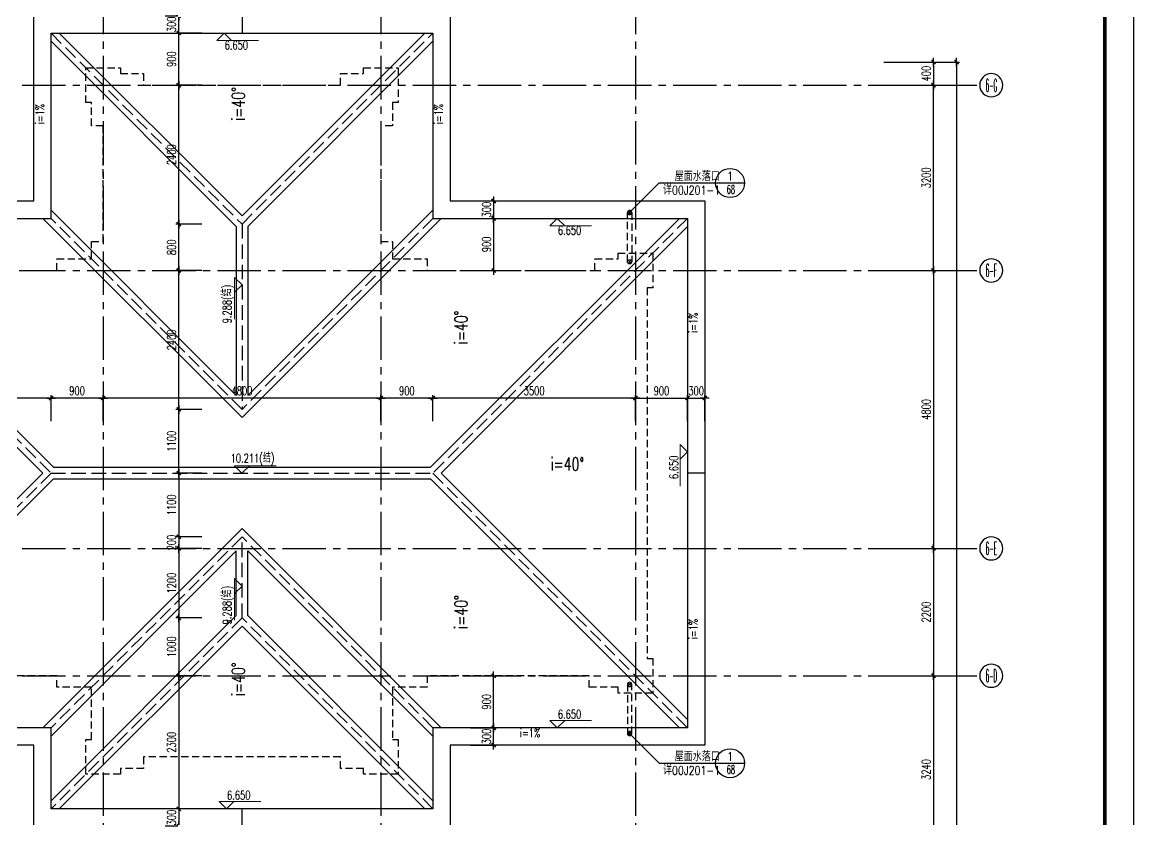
# Model space of a CAD drawing. Extents: x -395226 to -176901, y -140672 to 68263.
# Drawn here: x -196112 to -176901, y 42832 to 56607 of the extents above; entities that cross this region are included whole.
import ezdxf
from ezdxf.enums import TextEntityAlignment as Align

# ---------------------------------------------------------------- set-up
doc = ezdxf.new("R2010")
doc.units = 0
doc.header["$LTSCALE"] = 1000
doc.header["$MEASUREMENT"] = 0
for name, pattern in [('ACAD_ISO08W100', [36, 24, -3, 6, -3]), ('DASH', [0.35, 0.25, -0.1]), ('HIDDEN2', [0.1875, 0.125, -0.0625]), ('Plans$0$CENTER2', [1.125, 0.75, -0.125, 0.125, -0.125])]:
    doc.linetypes.add(name, pattern=pattern)
doc.layers.get('0').update_dxf_attribs({"linetype": 'CONTINUOUS'})
doc.layers.get('Defpoints').update_dxf_attribs({"linetype": 'CONTINUOUS'})
for name, color, linetype in [('A-AXIS', 3, 'CONTINUOUS'), ('A-AXIS-TEXT', 7, 'CONTINUOUS'), ('A-DIM', 201, 'CONTINUOUS'), ('A-DOTE', 8, 'ACAD_ISO08W100'), ('A-FIN-GRAN', 34, 'CONTINUOUS'), ('A-NOTE', 150, 'CONTINUOUS'), ('A-NOTE-CN', 150, 'CONTINUOUS'), ('A-PUB-DIM', 3, 'CONTINUOUS'), ('A-RAIN', 6, 'CONTINUOUS'), ('A-ROOF', 7, 'CONTINUOUS'), ('A-TEXT-CN', 31, 'CONTINUOUS'), ('Plans$0$Grid', 9, 'Plans$0$CENTER2'), ('图框', 7, 'CONTINUOUS')]:
    doc.layers.add(name, color=color, linetype=linetype)
doc.layers.add('A-LEVEL', color=135, linetype='CONTINUOUS', lineweight=0)
doc.styles.add('_HZTXT', font='tjromans.shx', dxfattribs={"width": 0.7, "bigfont": 'tjhztxt.shx'})
doc.styles.add('COMPLEX', font='COMPLEX')
doc.styles.add('DIM_FONT', font='SIMPLEX', dxfattribs={"width": 0.7, "bigfont": 'GBCBIG'})
doc.styles.add('PRC-S', font='tjromans.shx', dxfattribs={"width": 0.7, "bigfont": 'tjhztxt.shx'})
doc.styles.add('TJHZTXT', font='tjromans.shx', dxfattribs={"width": 0.8, "bigfont": 'tjhztxt.shx'})
doc.styles.add('zjz', font='tjromans.shx', dxfattribs={"width": 0.7, "height": 500, "bigfont": 'tjhztxt.shx'})
doc.dimstyles.new('DIM100', dxfattribs={"dimscale": 100, "dimtxt": 3, "dimasz": 0.01, "dimexe": 1, "dimexo": 1, "dimgap": 1, "dimtad": 1, "dimdec": 0, "dimzin": 0, "dimdsep": 46, "dimtxsty": 'DIM_FONT', "dimblk1": '_DIMX', "dimblk2": '_DIMX', "dimsah": 1, "dimcen": 0.01, "dimclrd": 256, "dimclre": 256, "dimclrt": 7, "dimadec": 0, "dimazin": 0, "dimtfac": 1, "dimtdec": 0, "dimtix": 1, "dimtmove": 2, "dimatfit": 3, "dimldrblk": '_DIMX', "dimfxl": 0, "dimtolj": 1, "dimtzin": 5, "dimarcsym": 0})

# ---------------------------------------------------------------- blocks, each defined once
blk = doc.blocks.new('_DIMX')
blk.add_line((-150, 0), (150, 0))
at = {"const_width": 50}
blk.add_lwpolyline([(-70, -70), (70, 70)], dxfattribs=at)
blk = doc.blocks.new('*D490')
at = {"layer": 'A-PUB-DIM', "lineweight": -2}
for p, q in [((7251, 16240), (7852, 16240)), ((7802, 16239), (7802, 11440)), ((7251, 11440), (7852, 11440))]:
    blk.add_line(p, q, dxfattribs=at)
at = {"layer": 'Defpoints', "color": 0}
for p in [(7201, 16240), (7201, 11440), (7802, 11440)]:
    blk.add_point(p, dxfattribs=at)
at = {"layer": 'A-PUB-DIM', "lineweight": -2, "xscale": 0.5, "yscale": 0.5, "zscale": 0.5}
for p, rotation in [((7802, 16240), 90), ((7802, 11440), 270)]:
    blk.add_blockref('_DIMX', p, dxfattribs=dict(at, rotation=rotation))
at = {"layer": 'A-PUB-DIM', "insert": (7677, 13840), "char_height": 150, "attachment_point": 5, "rotation": 90, "style": 'DIM_FONT'}
blk.add_mtext('\\A1;4800', dxfattribs=at)
blk = doc.blocks.new('*D491')
at = {"layer": 'A-PUB-DIM', "lineweight": -2}
for p, q in [((7251, 11440), (7852, 11440)), ((7802, 11439), (7802, 9240)), ((7251, 9240), (7852, 9240))]:
    blk.add_line(p, q, dxfattribs=at)
at = {"layer": 'Defpoints', "color": 0}
for p in [(7201, 11440), (7201, 9240), (7802, 9240)]:
    blk.add_point(p, dxfattribs=at)
at = {"layer": 'A-PUB-DIM', "lineweight": -2, "xscale": 0.5, "yscale": 0.5, "zscale": 0.5}
for p, rotation in [((7802, 11440), 90), ((7802, 9240), 270)]:
    blk.add_blockref('_DIMX', p, dxfattribs=dict(at, rotation=rotation))
at = {"layer": 'A-PUB-DIM', "insert": (7677, 10340), "char_height": 150, "attachment_point": 5, "rotation": 90, "style": 'DIM_FONT'}
blk.add_mtext('\\A1;2200', dxfattribs=at)
blk = doc.blocks.new('*D492')
at = {"layer": 'A-PUB-DIM', "lineweight": -2}
for p, q in [((7251, 9240), (7852, 9240)), ((7802, 9239), (7802, 6001)), ((7251, 6000), (7852, 6000))]:
    blk.add_line(p, q, dxfattribs=at)
at = {"layer": 'Defpoints', "color": 0}
for p in [(7201, 9240), (7201, 6000), (7802, 6000)]:
    blk.add_point(p, dxfattribs=at)
at = {"layer": 'A-PUB-DIM', "lineweight": -2, "xscale": 0.5, "yscale": 0.5, "zscale": 0.5}
for p, rotation in [((7802, 9240), 90), ((7802, 6000), 270)]:
    blk.add_blockref('_DIMX', p, dxfattribs=dict(at, rotation=rotation))
at = {"layer": 'A-PUB-DIM', "insert": (7677, 7620), "char_height": 150, "attachment_point": 5, "rotation": 90, "style": 'DIM_FONT'}
blk.add_mtext('\\A1;3240', dxfattribs=at)
blk = doc.blocks.new('*D495')
at = {"layer": 'A-PUB-DIM', "lineweight": -2}
for p, q in [((6943, 19840), (8252, 19840)), ((8202, 19840), (8202, -10799)), ((6943, -10800), (8252, -10800))]:
    blk.add_line(p, q, dxfattribs=at)
at = {"layer": 'Defpoints', "color": 0}
for p in [(6893, 19840), (6893, -10800), (8202, -10800)]:
    blk.add_point(p, dxfattribs=at)
at = {"layer": 'A-PUB-DIM', "lineweight": -2, "xscale": 0.5, "yscale": 0.5, "zscale": 0.5}
for p, rotation in [((8202, 19840), 90), ((8202, -10800), 270)]:
    blk.add_blockref('_DIMX', p, dxfattribs=dict(at, rotation=rotation))
at = {"layer": 'A-PUB-DIM', "insert": (8077, 4520), "char_height": 150, "attachment_point": 5, "rotation": 90, "style": 'DIM_FONT'}
blk.add_mtext('\\A1;30640', dxfattribs=at)
blk = doc.blocks.new('_AXISO')
blk.add_circle((0, 0), 0.5)
at = {"layer": 'A-AXIS-TEXT', "style": 'COMPLEX', "width": 1.041667}
blk.add_attdef('A', text='', height=0.56, dxfattribs=at).set_placement((-0.25, -0.28), (0.25, -0.28), align=Align.FIT)
blk = doc.blocks.new('*D503')
at = {"layer": 'A-PUB-DIM', "lineweight": -2}
for p, q in [((7251, 19440), (7852, 19440)), ((7802, 16240), (7802, 19439)), ((7251, 16240), (7852, 16240))]:
    blk.add_line(p, q, dxfattribs=at)
at = {"layer": 'Defpoints', "color": 0}
for p in [(7201, 19440), (7802, 19440), (7201, 16240)]:
    blk.add_point(p, dxfattribs=at)
at = {"layer": 'A-PUB-DIM', "lineweight": -2, "xscale": 0.5, "yscale": 0.5, "zscale": 0.5}
for p, rotation in [((7802, 19440), 90), ((7802, 16240), 270)]:
    blk.add_blockref('_DIMX', p, dxfattribs=dict(at, rotation=rotation))
at = {"layer": 'A-PUB-DIM', "insert": (7677, 17840), "char_height": 150, "attachment_point": 5, "rotation": 90, "style": 'DIM_FONT'}
blk.add_mtext('\\A1;3200', dxfattribs=at)
blk = doc.blocks.new('*D506')
at = {"layer": 'A-PUB-DIM', "lineweight": -2}
for p, q in [((7251, 19840), (7852, 19840)), ((7802, 19840), (7802, 19440)), ((7251, 19440), (7852, 19440))]:
    blk.add_line(p, q, dxfattribs=at)
at = {"layer": 'Defpoints', "color": 0}
for p in [(7201, 19840), (7201, 19440), (7802, 19440)]:
    blk.add_point(p, dxfattribs=at)
at = {"layer": 'A-PUB-DIM', "lineweight": -2, "xscale": 0.5, "yscale": 0.5, "zscale": 0.5}
for p, rotation in [((7802, 19840), 90), ((7802, 19440), 270)]:
    blk.add_blockref('_DIMX', p, dxfattribs=dict(at, rotation=rotation))
at = {"layer": 'A-PUB-DIM', "insert": (7677, 19640), "char_height": 150, "attachment_point": 5, "rotation": 90, "style": 'DIM_FONT'}
blk.add_mtext('\\A1;400', dxfattribs=at)
blk = doc.blocks.new('A$C27EA7CCC')
at = {"layer": 'A-LEVEL', "linetype": 'ByBlock'}
blk.add_lwpolyline([(1018, 509), (509, 0), (0, 509), (2880, 509)], dxfattribs=at)
at = {"layer": 'A-LEVEL', "style": 'zjz', "width": 0.7}
for tag, p in [('-6.000（建筑）', (3635, 1346)), ('-6.300（结构）', (3635, 645))]:
    blk.add_attdef(tag, text='', height=600, dxfattribs=at).set_placement(p, align=Align.RIGHT)
blk = doc.blocks.new('RAIN PIPE@100x100')
for p, q in [((-27, -27), (27, 27)), ((-27, 27), (27, -27))]:
    blk.add_line(p, q)
blk.add_circle((0, 0), 37.5)
blk = doc.blocks.new('*D642')
at = {"layer": 'A-DIM', "lineweight": -2}
for p, q in [((-199114, 49716), (-199114, 50166)), ((-195614, 49716), (-195614, 50166)), ((-195614, 50116), (-199113, 50116))]:
    blk.add_line(p, q, dxfattribs=at)
at = {"layer": 'Defpoints', "color": 0}
for p in [(-199114, 50116), (-199114, 49666), (-195614, 49666)]:
    blk.add_point(p, dxfattribs=at)
at = {"layer": 'A-DIM', "lineweight": -2, "xscale": 0.5, "yscale": 0.5, "zscale": 0.5}
for p, rotation in [((-199114, 50116), 180.0000000110495), ((-195614, 50116), 1.104948132990557e-08)]:
    blk.add_blockref('_DIMX', p, dxfattribs=dict(at, rotation=rotation))
at = {"layer": 'A-DIM', "insert": (-197364, 50241), "char_height": 150, "attachment_point": 5, "rotation": 0, "style": 'DIM_FONT'}
blk.add_mtext('\\A1;3500', dxfattribs=at)
blk = doc.blocks.new('*D643')
at = {"layer": 'A-DIM', "lineweight": -2}
for p, q in [((-195614, 49716), (-195614, 50166)), ((-194714, 49716), (-194714, 50166)), ((-194714, 50116), (-195613, 50116))]:
    blk.add_line(p, q, dxfattribs=at)
at = {"layer": 'Defpoints', "color": 0}
for p in [(-195614, 50116), (-195614, 49666), (-194714, 49666)]:
    blk.add_point(p, dxfattribs=at)
at = {"layer": 'A-DIM', "lineweight": -2, "xscale": 0.5, "yscale": 0.5, "zscale": 0.5}
for p, rotation in [((-195614, 50116), 180.000000042974), ((-194714, 50116), 4.297402433905972e-08)]:
    blk.add_blockref('_DIMX', p, dxfattribs=dict(at, rotation=rotation))
at = {"layer": 'A-DIM', "insert": (-195164, 50241), "char_height": 150, "attachment_point": 5, "rotation": 0, "style": 'DIM_FONT'}
blk.add_mtext('\\A1;900', dxfattribs=at)
blk = doc.blocks.new('*D644')
at = {"layer": 'A-DIM', "lineweight": -2}
for p, q in [((-194714, 49716), (-194714, 50166)), ((-189914, 49716), (-189914, 50166)), ((-189914, 50116), (-194713, 50116))]:
    blk.add_line(p, q, dxfattribs=at)
at = {"layer": 'Defpoints', "color": 0}
for p in [(-194714, 50116), (-194714, 49666), (-189914, 49666)]:
    blk.add_point(p, dxfattribs=at)
at = {"layer": 'A-DIM', "lineweight": -2, "xscale": 0.5, "yscale": 0.5, "zscale": 0.5}
for p, rotation in [((-194714, 50116), 180.0000000080569), ((-189914, 50116), 8.056915135057352e-09)]:
    blk.add_blockref('_DIMX', p, dxfattribs=dict(at, rotation=rotation))
at = {"layer": 'A-DIM', "insert": (-192314, 50241), "char_height": 150, "attachment_point": 5, "rotation": 0, "style": 'DIM_FONT'}
blk.add_mtext('\\A1;4800', dxfattribs=at)
blk = doc.blocks.new('*D645')
at = {"layer": 'A-DIM', "lineweight": -2}
for p, q in [((-189914, 49716), (-189914, 50166)), ((-189014, 49716), (-189014, 50166)), ((-189014, 50116), (-189913, 50116))]:
    blk.add_line(p, q, dxfattribs=at)
at = {"layer": 'Defpoints', "color": 0}
for p in [(-189914, 50116), (-189914, 49666), (-189014, 49666)]:
    blk.add_point(p, dxfattribs=at)
at = {"layer": 'A-DIM', "lineweight": -2, "xscale": 0.5, "yscale": 0.5, "zscale": 0.5}
for p, rotation in [((-189914, 50116), 180.000000042974), ((-189014, 50116), 4.297402433905972e-08)]:
    blk.add_blockref('_DIMX', p, dxfattribs=dict(at, rotation=rotation))
at = {"layer": 'A-DIM', "insert": (-189464, 50241), "char_height": 150, "attachment_point": 5, "rotation": 0, "style": 'DIM_FONT'}
blk.add_mtext('\\A1;900', dxfattribs=at)
blk = doc.blocks.new('*D646')
at = {"layer": 'A-DIM', "lineweight": -2}
for p, q in [((-189014, 49716), (-189014, 50166)), ((-185514, 49716), (-185514, 50166)), ((-185514, 50116), (-189013, 50116))]:
    blk.add_line(p, q, dxfattribs=at)
at = {"layer": 'Defpoints', "color": 0}
for p in [(-189014, 50116), (-189014, 49666), (-185514, 49666)]:
    blk.add_point(p, dxfattribs=at)
at = {"layer": 'A-DIM', "lineweight": -2, "xscale": 0.5, "yscale": 0.5, "zscale": 0.5}
for p, rotation in [((-189014, 50116), 180.0000000110495), ((-185514, 50116), 1.104948132990557e-08)]:
    blk.add_blockref('_DIMX', p, dxfattribs=dict(at, rotation=rotation))
at = {"layer": 'A-DIM', "insert": (-187264, 50241), "char_height": 150, "attachment_point": 5, "rotation": 0, "style": 'DIM_FONT'}
blk.add_mtext('\\A1;3500', dxfattribs=at)
blk = doc.blocks.new('*D647')
at = {"layer": 'A-DIM', "lineweight": -2}
for p, q in [((-193006, 48820), (-193456, 48820)), ((-193406, 48819), (-193406, 47720)), ((-193006, 47720), (-193456, 47720))]:
    blk.add_line(p, q, dxfattribs=at)
at = {"layer": 'Defpoints', "color": 0}
for p in [(-192956, 48820), (-193406, 47720), (-192956, 47720)]:
    blk.add_point(p, dxfattribs=at)
at = {"layer": 'A-DIM', "lineweight": -2, "xscale": 0.5, "yscale": 0.5, "zscale": 0.5}
for p, rotation in [((-193406, 48820), 90), ((-193406, 47720), 270)]:
    blk.add_blockref('_DIMX', p, dxfattribs=dict(at, rotation=rotation))
at = {"layer": 'A-DIM', "insert": (-193531, 48270), "char_height": 150, "attachment_point": 5, "rotation": 90, "style": 'DIM_FONT'}
blk.add_mtext('\\A1;1100', dxfattribs=at)
blk = doc.blocks.new('*D648')
at = {"layer": 'A-DIM', "lineweight": -2}
for p, q in [((-193006, 47720), (-193456, 47720)), ((-193406, 47720), (-193406, 47721)), ((-193406, 47720), (-193406, 47520)), ((-193006, 47520), (-193456, 47520)), ((-193406, 47519), (-193406, 47519))]:
    blk.add_line(p, q, dxfattribs=at)
at = {"layer": 'Defpoints', "color": 0}
for p in [(-192956, 47720), (-193406, 47520), (-192956, 47520)]:
    blk.add_point(p, dxfattribs=at)
at = {"layer": 'A-DIM', "lineweight": -2, "xscale": 0.5, "yscale": 0.5, "zscale": 0.5}
for p, rotation in [((-193406, 47720), 270), ((-193406, 47520), 90)]:
    blk.add_blockref('_DIMX', p, dxfattribs=dict(at, rotation=rotation))
at = {"layer": 'A-DIM', "insert": (-193531, 47620), "char_height": 150, "attachment_point": 5, "rotation": 90, "style": 'DIM_FONT'}
blk.add_mtext('\\A1;200', dxfattribs=at)
blk = doc.blocks.new('*D649')
at = {"layer": 'A-DIM', "lineweight": -2}
for p, q in [((-193006, 47520), (-193456, 47520)), ((-193406, 47519), (-193406, 46320)), ((-193006, 46320), (-193456, 46320))]:
    blk.add_line(p, q, dxfattribs=at)
at = {"layer": 'Defpoints', "color": 0}
for p in [(-192956, 47520), (-193406, 46320), (-192956, 46320)]:
    blk.add_point(p, dxfattribs=at)
at = {"layer": 'A-DIM', "lineweight": -2, "xscale": 0.5, "yscale": 0.5, "zscale": 0.5}
for p, rotation in [((-193406, 47520), 90), ((-193406, 46320), 270)]:
    blk.add_blockref('_DIMX', p, dxfattribs=dict(at, rotation=rotation))
at = {"layer": 'A-DIM', "insert": (-193531, 46920), "char_height": 150, "attachment_point": 5, "rotation": 90, "style": 'DIM_FONT'}
blk.add_mtext('\\A1;1200', dxfattribs=at)
blk = doc.blocks.new('*D650')
at = {"layer": 'A-DIM', "lineweight": -2}
for p, q in [((-193006, 49920), (-193456, 49920)), ((-193406, 48820), (-193406, 49919)), ((-193006, 48820), (-193456, 48820))]:
    blk.add_line(p, q, dxfattribs=at)
at = {"layer": 'Defpoints', "color": 0}
for p in [(-193406, 49920), (-192956, 49920), (-192956, 48820)]:
    blk.add_point(p, dxfattribs=at)
at = {"layer": 'A-DIM', "lineweight": -2, "xscale": 0.5, "yscale": 0.5, "zscale": 0.5}
for p, rotation in [((-193406, 49920), 90), ((-193406, 48820), 270)]:
    blk.add_blockref('_DIMX', p, dxfattribs=dict(at, rotation=rotation))
at = {"layer": 'A-DIM', "insert": (-193531, 49370), "char_height": 150, "attachment_point": 5, "rotation": 90, "style": 'DIM_FONT'}
blk.add_mtext('\\A1;1100', dxfattribs=at)
blk = doc.blocks.new('*D651')
at = {"layer": 'A-DIM', "lineweight": -2}
for p, q in [((-193006, 52320), (-193456, 52320)), ((-193406, 49920), (-193406, 52319)), ((-193006, 49920), (-193456, 49920))]:
    blk.add_line(p, q, dxfattribs=at)
at = {"layer": 'Defpoints', "color": 0}
for p in [(-193406, 52320), (-192956, 52320), (-192956, 49920)]:
    blk.add_point(p, dxfattribs=at)
at = {"layer": 'A-DIM', "lineweight": -2, "xscale": 0.5, "yscale": 0.5, "zscale": 0.5}
for p, rotation in [((-193406, 52320), 90), ((-193406, 49920), 270)]:
    blk.add_blockref('_DIMX', p, dxfattribs=dict(at, rotation=rotation))
at = {"layer": 'A-DIM', "insert": (-193531, 51120), "char_height": 150, "attachment_point": 5, "rotation": 90, "style": 'DIM_FONT'}
blk.add_mtext('\\A1;2400', dxfattribs=at)
blk = doc.blocks.new('*D652')
at = {"layer": 'A-DIM', "lineweight": -2}
for p, q in [((-193006, 53120), (-193456, 53120)), ((-193406, 52320), (-193406, 53119)), ((-193006, 52320), (-193456, 52320))]:
    blk.add_line(p, q, dxfattribs=at)
at = {"layer": 'Defpoints', "color": 0}
for p in [(-193406, 53120), (-192956, 53120), (-192956, 52320)]:
    blk.add_point(p, dxfattribs=at)
at = {"layer": 'A-DIM', "lineweight": -2, "xscale": 0.5, "yscale": 0.5, "zscale": 0.5}
for p, rotation in [((-193406, 53120), 90), ((-193406, 52320), 270)]:
    blk.add_blockref('_DIMX', p, dxfattribs=dict(at, rotation=rotation))
at = {"layer": 'A-DIM', "insert": (-193531, 52720), "char_height": 150, "attachment_point": 5, "rotation": 90, "style": 'DIM_FONT'}
blk.add_mtext('\\A1;800', dxfattribs=at)
blk = doc.blocks.new('sy')
blk.add_line((1948, 0), (2948, 0))
blk.add_circle((2448, 0), 500)
at = {"layer": 'A-NOTE', "linetype": 'Continuous'}
blk.add_line((0, 0), (2948, 0), dxfattribs=at)
at = {"layer": 'A-NOTE', "linetype": 'Continuous', "style": 'PRC-S', "width": 0.7}
for tag, p in [('S01', (788, 70)), ('详建施', (788, -373)), ('302', (2169, -370))]:
    blk.add_attdef(tag, p, '', height=350, dxfattribs=at)
blk.add_attdef('1', text='', height=350, dxfattribs=at).set_placement((2449, 232), align=Align.MIDDLE)
blk = doc.blocks.new('floor drain@75')
at = {"layer": 'A-RAIN'}
h = blk.add_hatch(dxfattribs=at)
h.set_pattern_fill('ANSI31', color=256, scale=0.2, style=0)
edge = h.paths.add_edge_path()
edge.add_arc((0, 0), 0.0938, 0, 360)
blk.add_circle((0, 0), 0.0938, dxfattribs=at)
blk = doc.blocks.new('*D653')
at = {"layer": 'A-DIM', "lineweight": -2}
for p, q in [((-193006, 46320), (-193456, 46320)), ((-193406, 46319), (-193406, 45320)), ((-193006, 45320), (-193456, 45320))]:
    blk.add_line(p, q, dxfattribs=at)
at = {"layer": 'Defpoints', "color": 0}
for p in [(-192956, 46320), (-193406, 45320), (-192956, 45320)]:
    blk.add_point(p, dxfattribs=at)
at = {"layer": 'A-DIM', "lineweight": -2, "xscale": 0.5, "yscale": 0.5, "zscale": 0.5}
for p, rotation in [((-193406, 46320), 90), ((-193406, 45320), 270)]:
    blk.add_blockref('_DIMX', p, dxfattribs=dict(at, rotation=rotation))
at = {"layer": 'A-DIM', "insert": (-193531, 45820), "char_height": 150, "attachment_point": 5, "rotation": 90, "style": 'DIM_FONT'}
blk.add_mtext('\\A1;1000', dxfattribs=at)
blk = doc.blocks.new('*D654')
at = {"layer": 'A-DIM', "lineweight": -2}
for p, q in [((-193006, 45320), (-193456, 45320)), ((-193406, 45319), (-193406, 43020)), ((-193006, 43020), (-193456, 43020))]:
    blk.add_line(p, q, dxfattribs=at)
at = {"layer": 'Defpoints', "color": 0}
for p in [(-192956, 45320), (-193406, 43020), (-192956, 43020)]:
    blk.add_point(p, dxfattribs=at)
at = {"layer": 'A-DIM', "lineweight": -2, "xscale": 0.5, "yscale": 0.5, "zscale": 0.5}
for p, rotation in [((-193406, 45320), 90), ((-193406, 43020), 270)]:
    blk.add_blockref('_DIMX', p, dxfattribs=dict(at, rotation=rotation))
at = {"layer": 'A-DIM', "insert": (-193531, 44170), "char_height": 150, "attachment_point": 5, "rotation": 90, "style": 'DIM_FONT'}
blk.add_mtext('\\A1;2300', dxfattribs=at)
blk = doc.blocks.new('*D655')
at = {"layer": 'A-DIM', "lineweight": -2}
for p, q in [((-193006, 43020), (-193456, 43020)), ((-193406, 43020), (-193406, 43021)), ((-193406, 43020), (-193406, 42720)), ((-193006, 42720), (-193456, 42720)), ((-193406, 42719), (-193406, 42719))]:
    blk.add_line(p, q, dxfattribs=at)
at = {"layer": 'Defpoints', "color": 0}
for p in [(-192956, 43020), (-193406, 42720), (-192956, 42720)]:
    blk.add_point(p, dxfattribs=at)
at = {"layer": 'A-DIM', "lineweight": -2, "xscale": 0.5, "yscale": 0.5, "zscale": 0.5}
for p, rotation in [((-193406, 43020), 270), ((-193406, 42720), 90)]:
    blk.add_blockref('_DIMX', p, dxfattribs=dict(at, rotation=rotation))
at = {"layer": 'A-DIM', "insert": (-193531, 42870), "char_height": 150, "attachment_point": 5, "rotation": 90, "style": 'DIM_FONT'}
blk.add_mtext('\\A1;300', dxfattribs=at)
blk = doc.blocks.new('*D656')
at = {"layer": 'A-DIM', "lineweight": -2}
for p, q in [((-193006, 55520), (-193456, 55520)), ((-193406, 53120), (-193406, 55519)), ((-193006, 53120), (-193456, 53120))]:
    blk.add_line(p, q, dxfattribs=at)
at = {"layer": 'Defpoints', "color": 0}
for p in [(-193406, 55520), (-192956, 55520), (-192956, 53120)]:
    blk.add_point(p, dxfattribs=at)
at = {"layer": 'A-DIM', "lineweight": -2, "xscale": 0.5, "yscale": 0.5, "zscale": 0.5}
for p, rotation in [((-193406, 55520), 90), ((-193406, 53120), 270)]:
    blk.add_blockref('_DIMX', p, dxfattribs=dict(at, rotation=rotation))
at = {"layer": 'A-DIM', "insert": (-193531, 54320), "char_height": 150, "attachment_point": 5, "rotation": 90, "style": 'DIM_FONT'}
blk.add_mtext('\\A1;2400', dxfattribs=at)
blk = doc.blocks.new('*D657')
at = {"layer": 'A-DIM', "lineweight": -2}
for p, q in [((-193006, 56420), (-193456, 56420)), ((-193406, 55520), (-193406, 56419)), ((-193006, 55520), (-193456, 55520))]:
    blk.add_line(p, q, dxfattribs=at)
at = {"layer": 'Defpoints', "color": 0}
for p in [(-193406, 56420), (-192956, 56420), (-192956, 55520)]:
    blk.add_point(p, dxfattribs=at)
at = {"layer": 'A-DIM', "lineweight": -2, "xscale": 0.5, "yscale": 0.5, "zscale": 0.5}
for p, rotation in [((-193406, 56420), 90), ((-193406, 55520), 270)]:
    blk.add_blockref('_DIMX', p, dxfattribs=dict(at, rotation=rotation))
at = {"layer": 'A-DIM', "insert": (-193531, 55970), "char_height": 150, "attachment_point": 5, "rotation": 90, "style": 'DIM_FONT'}
blk.add_mtext('\\A1;900', dxfattribs=at)
blk = doc.blocks.new('*D658')
at = {"layer": 'A-DIM', "lineweight": -2}
for p, q in [((-193006, 56720), (-193456, 56720)), ((-193406, 56720), (-193406, 56721)), ((-193406, 56420), (-193406, 56720)), ((-193006, 56420), (-193456, 56420)), ((-193406, 56419), (-193406, 56419))]:
    blk.add_line(p, q, dxfattribs=at)
at = {"layer": 'Defpoints', "color": 0}
for p in [(-193406, 56720), (-192956, 56720), (-192956, 56420)]:
    blk.add_point(p, dxfattribs=at)
at = {"layer": 'A-DIM', "lineweight": -2, "xscale": 0.5, "yscale": 0.5, "zscale": 0.5}
for p, rotation in [((-193406, 56720), 270), ((-193406, 56420), 90)]:
    blk.add_blockref('_DIMX', p, dxfattribs=dict(at, rotation=rotation))
at = {"layer": 'A-DIM', "insert": (-193531, 56570), "char_height": 150, "attachment_point": 5, "rotation": 90, "style": 'DIM_FONT'}
blk.add_mtext('\\A1;300', dxfattribs=at)
blk = doc.blocks.new('*D659')
at = {"layer": 'A-DIM', "lineweight": -2}
for p, q in [((-185514, 49716), (-185514, 50166)), ((-184614, 49716), (-184614, 50166)), ((-185513, 50116), (-184614, 50116))]:
    blk.add_line(p, q, dxfattribs=at)
at = {"layer": 'Defpoints', "color": 0}
for p in [(-184614, 50116), (-185514, 49666), (-184614, 49666)]:
    blk.add_point(p, dxfattribs=at)
at = {"layer": 'A-DIM', "lineweight": -2, "xscale": 0.5, "yscale": 0.5, "zscale": 0.5, "rotation": 180}
blk.add_blockref('_DIMX', (-185514, 50116), dxfattribs=at)
at = {"layer": 'A-DIM', "lineweight": -2, "xscale": 0.5, "yscale": 0.5, "zscale": 0.5}
blk.add_blockref('_DIMX', (-184614, 50116), dxfattribs=at)
at = {"layer": 'A-DIM', "insert": (-185064, 50241), "char_height": 150, "attachment_point": 5, "style": 'DIM_FONT'}
blk.add_mtext('\\A1;900', dxfattribs=at)
blk = doc.blocks.new('*D660')
at = {"layer": 'A-DIM', "lineweight": -2}
for p, q in [((-184614, 49716), (-184614, 50166)), ((-184314, 49716), (-184314, 50166)), ((-184614, 50116), (-184615, 50116)), ((-184614, 50116), (-184314, 50116)), ((-184313, 50116), (-184313, 50116))]:
    blk.add_line(p, q, dxfattribs=at)
at = {"layer": 'Defpoints', "color": 0}
for p in [(-184314, 50116), (-184614, 49666), (-184314, 49666)]:
    blk.add_point(p, dxfattribs=at)
at = {"layer": 'A-DIM', "lineweight": -2, "xscale": 0.5, "yscale": 0.5, "zscale": 0.5}
blk.add_blockref('_DIMX', (-184614, 50116), dxfattribs=at)
at = {"layer": 'A-DIM', "lineweight": -2, "xscale": 0.5, "yscale": 0.5, "zscale": 0.5, "rotation": 180}
blk.add_blockref('_DIMX', (-184314, 50116), dxfattribs=at)
at = {"layer": 'A-DIM', "insert": (-184464, 50241), "char_height": 150, "attachment_point": 5, "style": 'DIM_FONT'}
blk.add_mtext('\\A1;300', dxfattribs=at)
blk = doc.blocks.new('*D675')
at = {"layer": 'A-DIM', "lineweight": -2}
for p, q in [((-188364, 53520), (-187914, 53520)), ((-187964, 53520), (-187964, 53521)), ((-187964, 53520), (-187964, 53220)), ((-188364, 53220), (-187914, 53220)), ((-187964, 53219), (-187964, 53219))]:
    blk.add_line(p, q, dxfattribs=at)
at = {"layer": 'Defpoints', "color": 0}
for p in [(-188414, 53520), (-188414, 53220), (-187964, 53220)]:
    blk.add_point(p, dxfattribs=at)
at = {"layer": 'A-DIM', "lineweight": -2, "xscale": 0.5, "yscale": 0.5, "zscale": 0.5}
for p, rotation in [((-187964, 53520), 270), ((-187964, 53220), 90)]:
    blk.add_blockref('_DIMX', p, dxfattribs=dict(at, rotation=rotation))
at = {"layer": 'A-DIM', "insert": (-188089, 53370), "char_height": 150, "attachment_point": 5, "rotation": 90, "style": 'DIM_FONT'}
blk.add_mtext('\\A1;300', dxfattribs=at)
blk = doc.blocks.new('*D676')
at = {"layer": 'A-DIM', "lineweight": -2}
for p, q in [((-188364, 53220), (-187914, 53220)), ((-187964, 53219), (-187964, 52320)), ((-188364, 52320), (-187914, 52320))]:
    blk.add_line(p, q, dxfattribs=at)
at = {"layer": 'Defpoints', "color": 0}
for p in [(-188414, 53220), (-188414, 52320), (-187964, 52320)]:
    blk.add_point(p, dxfattribs=at)
at = {"layer": 'A-DIM', "lineweight": -2, "xscale": 0.5, "yscale": 0.5, "zscale": 0.5}
for p, rotation in [((-187964, 53220), 90), ((-187964, 52320), 270)]:
    blk.add_blockref('_DIMX', p, dxfattribs=dict(at, rotation=rotation))
at = {"layer": 'A-DIM', "insert": (-188089, 52770), "char_height": 150, "attachment_point": 5, "rotation": 90, "style": 'DIM_FONT'}
blk.add_mtext('\\A1;900', dxfattribs=at)
blk = doc.blocks.new('*D677')
at = {"layer": 'A-DIM', "lineweight": -2}
for p, q in [((-188364, 44420), (-187914, 44420)), ((-187964, 44420), (-187964, 44421)), ((-187964, 44120), (-187964, 44420)), ((-188364, 44120), (-187914, 44120)), ((-187964, 44119), (-187964, 44119))]:
    blk.add_line(p, q, dxfattribs=at)
at = {"layer": 'Defpoints', "color": 0}
for p in [(-188414, 44420), (-187964, 44420), (-188414, 44120)]:
    blk.add_point(p, dxfattribs=at)
at = {"layer": 'A-DIM', "lineweight": -2, "xscale": 0.5, "yscale": 0.5, "zscale": 0.5}
for p, rotation in [((-187964, 44420), 270), ((-187964, 44120), 90)]:
    blk.add_blockref('_DIMX', p, dxfattribs=dict(at, rotation=rotation))
at = {"layer": 'A-DIM', "insert": (-188089, 44270), "char_height": 150, "attachment_point": 5, "rotation": 90, "style": 'DIM_FONT'}
blk.add_mtext('\\A1;300', dxfattribs=at)
blk = doc.blocks.new('*D678')
at = {"layer": 'A-DIM', "lineweight": -2}
for p, q in [((-188364, 45320), (-187914, 45320)), ((-187964, 44420), (-187964, 45319)), ((-188364, 44420), (-187914, 44420))]:
    blk.add_line(p, q, dxfattribs=at)
at = {"layer": 'Defpoints', "color": 0}
for p in [(-188414, 45320), (-187964, 45320), (-188414, 44420)]:
    blk.add_point(p, dxfattribs=at)
at = {"layer": 'A-DIM', "lineweight": -2, "xscale": 0.5, "yscale": 0.5, "zscale": 0.5}
for p, rotation in [((-187964, 45320), 90), ((-187964, 44420), 270)]:
    blk.add_blockref('_DIMX', p, dxfattribs=dict(at, rotation=rotation))
at = {"layer": 'A-DIM', "insert": (-188089, 44870), "char_height": 150, "attachment_point": 5, "rotation": 90, "style": 'DIM_FONT'}
blk.add_mtext('\\A1;900', dxfattribs=at)
blk = doc.blocks.new('TJAD_TK_A0')
at = {"layer": '图框'}
blk.add_line((2162, 399.3), (973, 399.3), dxfattribs=at)
at = {"layer": '图框', "const_width": 1.2}
blk.add_lwpolyline([(2152, -431.7), (2152, 389.3), (998, 389.3), (998, -431.7)], close=True, dxfattribs=at)
blk = doc.blocks.new('Grid')
at = {"layer": 'Plans$0$Grid', "color": 8}
for p, q in [((-6548.2, 23320), (-6548.2, -15380)), ((-1748.2, 23320), (-1748.2, -15380)), ((2651.8, 23320), (2651.8, -15380)), ((-28198.2, 19440), (8601.8, 19440)), ((-28198.2, 16240), (8601.8, 16240)), ((-28198.2, 11440), (8601.8, 11440)), ((-28198.2, 9240), (8601.8, 9240))]:
    blk.add_line(p, q, dxfattribs=at)
at = {"layer": 'A-AXIS'}
ref = blk.add_blockref('_AXISO', (8801.8, 19440), dxfattribs=dict(at, xscale=-400.0000000232831, yscale=399.9999999941792, zscale=400))
ref.add_attrib('A', '6-G', dxfattribs={"layer": 'A-AXIS-TEXT', "height": 224, "style": 'COMPLEX', "width": 0.287528}).set_placement((8705.5, 19328), (8901.8, 19328), align=Align.FIT)
ref = blk.add_blockref('_AXISO', (8801.8, 16240), dxfattribs=dict(at, xscale=-400.0000000232831, yscale=399.9999999941792, zscale=400))
ref.add_attrib('A', '6-F', dxfattribs={"layer": 'A-AXIS-TEXT', "height": 224, "style": 'COMPLEX', "width": 0.296803}).set_placement((8705.5, 16128), (8901.8, 16128), align=Align.FIT)
ref = blk.add_blockref('_AXISO', (8801.8, 11440), dxfattribs=dict(at, xscale=-400.0000000232831, yscale=399.9999999941792, zscale=400))
ref.add_attrib('A', '6-E', dxfattribs={"layer": 'A-AXIS-TEXT', "height": 224, "style": 'COMPLEX', "width": 0.296803}).set_placement((8705.5, 11328), (8901.8, 11328), align=Align.FIT)
ref = blk.add_blockref('_AXISO', (8801.8, 9240), dxfattribs=dict(at, xscale=-400.0000000232831, yscale=399.9999999941792, zscale=400))
ref.add_attrib('A', '6-D', dxfattribs={"layer": 'A-AXIS-TEXT', "height": 224, "style": 'COMPLEX', "width": 0.292092}).set_placement((8705.5, 9128), (8901.8, 9128), align=Align.FIT)
at = {"layer": 'A-PUB-DIM'}
for base, p1, p2, angle, picture, middle in [((8201.8, -10800), (6893.4, 19840), (6893.4, -10800), 90, '*D495', (8076.8, 4520)), ((7801.8, 19440), (7201.1, 19840), (7201.1, 19440), 90, '*D506', (7676.8, 19640)), ((7801.8, 19440), (7201.1, 16240), (7201.1, 19440), 270, '*D503', (7676.8, 17840)), ((7801.8, 11440), (7201.1, 16240), (7201.1, 11440), 90, '*D490', (7676.8, 13840)), ((7801.8, 9240), (7201.1, 11440), (7201.1, 9240), 90, '*D491', (7676.8, 10340)), ((7801.8, 6000), (7201.1, 9240), (7201.1, 6000), 90, '*D492', (7676.8, 7620))]:
    dim = blk.add_linear_dim(base=base, p1=p1, p2=p2, angle=angle, dimstyle='DIM100', override={"dimscale": 50, "dimclrt": 256}, dxfattribs=at)
    dim.commit()
    dim.dimension.update_dxf_attribs({"geometry": picture, "text_midpoint": middle})

msp = doc.modelspace()

# ---------------------------------------------------------------- linework, layer by layer
at = {"layer": 'A-FIN-GRAN', "linetype": 'HIDDEN2'}
for points in [[(-198413.6, 52319.8), (-195513.3, 52319.8), (-195513.3, 52519.8), (-194913.6, 52519.8), (-194913.6, 52819.8), (-194713.6, 52819.8), (-194713.6, 54819.8), (-194913.6, 54819.8), (-194913.6, 55219.8), (-195013.6, 55219.8), (-195013.6, 55819.8), (-194413.6, 55819.8), (-194413.6, 55719.8), (-194013.6, 55719.8), (-194013.6, 55519.8), (-190613.6, 55519.8), (-190613.6, 55719.8), (-190213.6, 55719.8), (-190213.6, 55819.8), (-189613.6, 55819.8), (-189613.6, 55219.8), (-189713.6, 55219.8), (-189713.6, 54819.8), (-189913.6, 54819.8), (-189913.6, 52819.8), (-189713.6, 52819.8), (-189713.6, 52519.8), (-189113.9, 52519.8), (-189113.9, 52319.8), (-186213.6, 52319.8), (-186213.6, 52519.8), (-185813.6, 52519.8), (-185813.6, 52619.8), (-185213.6, 52619.8), (-185213.6, 52019.8), (-185313.6, 52019.8), (-185313.6, 45619.8), (-185213.6, 45619.8), (-185213.6, 45019.8), (-185813.6, 45019.8), (-185813.6, 45119.8), (-186313.6, 45119.8), (-186313.6, 45319.8), (-189113.6, 45319.8)], [(-189113.6, 45319.8), (-189113.6, 45119.8), (-189713.6, 45119.8), (-189713.6, 44219.8), (-189613.6, 44219.8), (-189613.6, 43619.8), (-190213.6, 43619.8), (-190213.6, 43719.8), (-190613.6, 43719.8), (-190613.6, 43919.8), (-194013.6, 43919.8), (-194013.6, 43719.8), (-194413.6, 43719.8), (-194413.6, 43619.8), (-195013.6, 43619.8), (-195013.6, 44219.8), (-194913.6, 44219.8), (-194913.6, 45119.8), (-195513.6, 45119.8), (-195513.6, 45319.8), (-198313.6, 45319.8)]]:
    msp.add_lwpolyline(points, dxfattribs=at)
at = {"layer": 'A-NOTE', "linetype": 'Continuous'}
for p, q in [((-185613.6, 53319.8), (-185102.7, 53830.7)), ((-185613.6, 44319.8), (-185102.7, 43809))]:
    msp.add_line(p, q, dxfattribs=at)
at = {"layer": 'A-PUB-DIM', "linetype": 'Continuous', "flags": 128}
for points in [[(-192221.7, 55785.8, 0, 75, 0), (-192221.7, 55635.8, 0, 0, 0), (-192221.7, 54687.5, 0, 0, 0)], [(-196071.7, 51925.6, 0, 75, 0), (-196071.7, 51775.6, 0, 0, 0), (-196071.7, 50827.2, 0, 0, 0)], [(-188371.7, 51925.6, 0, 75, 0), (-188371.7, 51775.6, 0, 0, 0), (-188371.7, 50827.2, 0, 0, 0)], [(-186100.8, 48819.8, 0, 75, 0), (-186250.8, 48819.8, 0, 0, 0), (-187199.2, 48819.8, 0, 0, 0)], [(-196071.7, 45714.1, 0, 75, 0), (-196071.7, 45864.1, 0, 0, 0), (-196071.7, 46812.4, 0, 0, 0)], [(-188371.7, 45714.1, 0, 75, 0), (-188371.7, 45864.1, 0, 0, 0), (-188371.7, 46812.4, 0, 0, 0)], [(-192221.7, 44552.7, 0, 75, 0), (-192221.7, 44702.7, 0, 0, 0), (-192221.7, 45651, 0, 0, 0)]]:
    msp.add_lwpolyline(points, format="xyseb", dxfattribs=at)
at = {"layer": 'A-RAIN'}
for p, q in [((-192313.6, 56719.8), (-192313.6, 56419.8)), ((-184313.6, 48819.8), (-184613.6, 48819.8)), ((-192313.6, 42719.8), (-192313.6, 43019.8))]:
    msp.add_line(p, q, dxfattribs=at)
at = {"layer": 'A-RAIN', "linetype": 'HIDDEN2'}
for p, q in [((-185651.1, 52469.8), (-185651.1, 53319.8)), ((-185576.1, 53319.8), (-185576.1, 52469.8)), ((-185651.1, 45169.8), (-185651.1, 44319.8)), ((-185576.1, 44319.8), (-185576.1, 45169.8))]:
    msp.add_line(p, q, dxfattribs=at)
at = {"layer": 'A-RAIN'}
msp.add_lwpolyline([(-200013.6, 51369.8), (-200013.6, 53219.8), (-195613.6, 53219.8), (-195613.6, 56419.8), (-189013.6, 56419.8), (-189013.6, 53219.8), (-184613.6, 53219.8), (-184613.6, 44419.8), (-189013.6, 44419.8), (-189013.6, 43019.8), (-195613.6, 43019.8), (-195613.6, 44419.8), (-200013.6, 44419.8), (-200013.6, 48469.8)], dxfattribs=at)
at = {"layer": 'A-ROOF'}
for p, q in [((-192413.6, 53078.4), (-192413.6, 50161.2)), ((-192213.6, 53078.4), (-192213.6, 50161.2)), ((-195572.2, 48919.8), (-189055, 48919.8)), ((-195572.2, 48719.8), (-189055, 48719.8)), ((-192413.6, 46361.2), (-192413.6, 47478.4)), ((-192213.6, 46361.2), (-192213.6, 47478.4))]:
    msp.add_line(p, q, dxfattribs=at)
at = {"layer": 'A-ROOF', "linetype": 'DASH'}
for p, q in [((-192313.6, 53119.8), (-192313.6, 49919.8)), ((-195613.6, 48819.8), (-189013.6, 48819.8)), ((-192313.6, 46319.8), (-192313.6, 47719.8))]:
    msp.add_line(p, q, dxfattribs=at)
at = {"layer": 'A-ROOF'}
for points in [[(-200313.6, 51369.8), (-200313.6, 53519.8), (-195913.6, 53519.8), (-195913.6, 56719.8), (-188713.6, 56719.8), (-188713.6, 53519.8), (-184313.6, 53519.8), (-184313.6, 44119.8), (-188713.6, 44119.8), (-188713.6, 42719.8), (-195913.6, 42719.8), (-195913.6, 44119.8), (-200313.6, 44119.8)], [(-195472.2, 56419.8), (-192313.6, 53261.2), (-189155, 56419.8)], [(-195613.6, 56278.4), (-192413.6, 53078.4)], [(-192213.6, 53078.4), (-189013.6, 56278.4)], [(-199872.2, 53219.8), (-195572.2, 48919.8)], [(-188872.2, 53219.8), (-192313.6, 49778.4), (-195755, 53219.8)], [(-192413.6, 50161.2), (-195613.6, 53361.2)], [(-189013.6, 53361.2), (-192213.6, 50161.2)], [(-184755, 53219.8), (-189055, 48919.8)], [(-200013.6, 53078.4), (-195755, 48819.8), (-200013.6, 44561.2)], [(-184613.6, 53078.4), (-188872.2, 48819.8), (-184613.6, 44561.2)], [(-195572.2, 48719.8), (-199872.2, 44419.8)], [(-189055, 48719.8), (-184755, 44419.8)], [(-188872.2, 44419.8), (-192313.6, 47861.2), (-195755, 44419.8)], [(-192413.6, 47478.4), (-195613.6, 44278.4)], [(-189013.6, 44278.4), (-192213.6, 47478.4)], [(-192413.6, 46361.2), (-195613.6, 43161.2)], [(-189013.6, 43161.2), (-192213.6, 46361.2)], [(-189155, 43019.8), (-192313.6, 46178.4), (-195472.2, 43019.8)]]:
    msp.add_lwpolyline(points, dxfattribs=at)
at = {"layer": 'A-ROOF', "linetype": 'DASH'}
for points in [[(-195613.6, 56419.8), (-192313.6, 53119.8), (-189013.6, 56419.8)], [(-200013.6, 53219.8), (-195613.6, 48819.8), (-200013.6, 44419.8)], [(-189013.6, 53219.8), (-192313.6, 49919.8), (-195613.6, 53219.8)], [(-184613.6, 53219.8), (-189013.6, 48819.8), (-184613.6, 44419.8)], [(-189013.6, 44419.8), (-192313.6, 47719.8), (-195613.6, 44419.8)], [(-189013.6, 43019.8), (-192313.6, 46319.8), (-195613.6, 43019.8)]]:
    msp.add_lwpolyline(points, dxfattribs=at)
at = {"layer": 'A-TEXT-CN'}
for points in [[(-195653.6, 55395.3, 0, 0, 0), (-195653.6, 54795.3, 40, 0, 0), (-195653.6, 54645.3, 0, 0, 0)], [(-188763.6, 55395.3, 0, 0, 0), (-188763.6, 54795.3, 40, 0, 0), (-188763.6, 54645.3, 0, 0, 0)], [(-184359.7, 51043, 0, 0, 0), (-184359.7, 51643, 40, 0, 0), (-184359.7, 51793, 0, 0, 0)], [(-184359.7, 46501, 0, 0, 0), (-184359.7, 45901, 40, 0, 0), (-184359.7, 45751, 0, 0, 0)], [(-187709.2, 44177.1, 0, 0, 0), (-187109.2, 44177.1, 40, 0, 0), (-186959.2, 44177.1, 0, 0, 0)]]:
    msp.add_lwpolyline(points, format="xyseb", dxfattribs=at)

# ---------------------------------------------------------------- block references
at = {"layer": 'A-DOTE'}
msp.add_blockref('Grid', (-188165.4, 36079.8), dxfattribs=at)
at = {"layer": 'A-LEVEL', "linetype": 'ByBlock'}
ref = msp.add_blockref('A$C27EA7CCC', (-192750.3, 56419.8), dxfattribs=dict(at, xscale=-0.25, yscale=0.25, zscale=0.25, rotation=180))
ref.add_attrib('-6.300（结构）', '6.650', dxfattribs={"height": 150, "style": '_HZTXT', "width": 0.7}).set_placement((-192208.6, 56137.4), align=Align.RIGHT)
ref = msp.add_blockref('A$C27EA7CCC', (-186990.9, 53219.8), dxfattribs=dict(at, xscale=-0.25, yscale=0.25, zscale=0.25, rotation=180))
ref.add_attrib('-6.300（结构）', '6.650', dxfattribs={"height": 150, "style": '_HZTXT', "width": 0.7}).set_placement((-186449.3, 52937.4), align=Align.RIGHT)
ref = msp.add_blockref('A$C27EA7CCC', (-192313.6, 52197.1), dxfattribs=dict(at, xscale=-0.25, yscale=0.25, zscale=0.25, rotation=90))
ref.add_attrib('-6.000（建筑）', '9.288(结)', dxfattribs={"height": 150, "rotation": 90, "style": 'TJHZTXT', "width": 0.7}).set_placement((-192497.3, 52074.2), align=Align.RIGHT)
ref = msp.add_blockref('A$C27EA7CCC', (-192440.9, 48819.8), dxfattribs=dict(at, xscale=0.25, yscale=0.25, zscale=0.25))
ref.add_attrib('-6.000（建筑）', '10.211(结)', dxfattribs={"height": 150, "style": 'TJHZTXT', "width": 0.7}).set_placement((-191752.6, 49003.5), align=Align.RIGHT)
ref = msp.add_blockref('A$C27EA7CCC', (-184613.6, 49312.4), dxfattribs=dict(at, xscale=-0.25, yscale=0.25, zscale=0.25, rotation=90))
ref.add_attrib('-6.300（结构）', '6.650', dxfattribs={"height": 150, "rotation": 90, "style": '_HZTXT', "width": 0.7}).set_placement((-184774.9, 49122.1), align=Align.RIGHT)
ref = msp.add_blockref('A$C27EA7CCC', (-192313.6, 46997.1), dxfattribs=dict(at, xscale=-0.25, yscale=0.25, zscale=0.25, rotation=90))
ref.add_attrib('-6.000（建筑）', '9.288(结)', dxfattribs={"height": 150, "rotation": 90, "style": 'TJHZTXT', "width": 0.7}).set_placement((-192497.3, 46874.2), align=Align.RIGHT)
ref = msp.add_blockref('A$C27EA7CCC', (-186990.9, 44419.8), dxfattribs=dict(at, xscale=0.25, yscale=0.25, zscale=0.25))
ref.add_attrib('-6.300（结构）', '6.650', dxfattribs={"height": 150, "style": '_HZTXT', "width": 0.7}).set_placement((-186449.3, 44581.1), align=Align.RIGHT)
ref = msp.add_blockref('A$C27EA7CCC', (-192709.1, 43019.8), dxfattribs=dict(at, xscale=0.25, yscale=0.25, zscale=0.25))
ref.add_attrib('-6.300（结构）', '6.650', dxfattribs={"height": 150, "style": '_HZTXT', "width": 0.7}).set_placement((-192167.4, 43181.1), align=Align.RIGHT)
at = {"layer": 'A-NOTE'}
ref = msp.add_blockref('sy', (-185102.7, 53830.7), dxfattribs=dict(at, xscale=0.5, yscale=0.5, zscale=0.5))
ref.add_attrib('302', '68', (-183935.6, 53645.5), dxfattribs={"layer": 'A-NOTE-CN', "linetype": 'Continuous', "height": 150, "style": 'TJHZTXT', "width": 0.5})
ref.add_attrib('1', '1', dxfattribs={"layer": 'A-NOTE-CN', "linetype": 'Continuous', "height": 150, "style": 'TJHZTXT', "width": 0.8}).set_placement((-183878.4, 53946.9), align=Align.MIDDLE)
ref.add_attrib('S01', '屋面水落口', (-184836.3, 53865.6), dxfattribs={"layer": 'A-NOTE-CN', "linetype": 'Continuous', "height": 150, "style": 'TJHZTXT', "width": 0.8})
ref.add_attrib('详建施', '详00J201-1', (-185039, 53631.8), dxfattribs={"layer": 'A-NOTE-CN', "linetype": 'Continuous', "height": 150, "style": 'TJHZTXT', "width": 0.8})
ref = msp.add_blockref('sy', (-185102.7, 43809), dxfattribs=dict(at, xscale=0.5, yscale=0.5, zscale=0.5))
ref.add_attrib('302', '68', (-183935.6, 43623.8), dxfattribs={"layer": 'A-NOTE-CN', "linetype": 'Continuous', "height": 150, "style": 'TJHZTXT', "width": 0.5})
ref.add_attrib('1', '1', dxfattribs={"layer": 'A-NOTE-CN', "linetype": 'Continuous', "height": 150, "style": 'TJHZTXT', "width": 0.8}).set_placement((-183878.4, 43925.1), align=Align.MIDDLE)
ref.add_attrib('S01', '屋面水落口', (-184836.3, 43843.9), dxfattribs={"layer": 'A-NOTE-CN', "linetype": 'Continuous', "height": 150, "style": 'TJHZTXT', "width": 0.8})
ref.add_attrib('详建施', '详00J201-1', (-185039, 43610), dxfattribs={"layer": 'A-NOTE-CN', "linetype": 'Continuous', "height": 150, "style": 'TJHZTXT', "width": 0.8})
at = {"layer": 'A-RAIN', "xscale": -400, "yscale": 400, "zscale": 400, "rotation": 180}
for p in [(-185613.6, 53319.8), (-185613.6, 44319.8)]:
    msp.add_blockref('floor drain@75', p, dxfattribs=at)
at = {"layer": 'A-RAIN'}
msp.add_blockref('RAIN PIPE@100x100', (-185613.6, 52469.8), dxfattribs=at)
at = {"layer": 'A-RAIN', "xscale": -1, "rotation": 180}
msp.add_blockref('RAIN PIPE@100x100', (-185613.6, 45169.8), dxfattribs=at)
at = {"layer": '图框', "xscale": 50, "yscale": 50, "zscale": 50, "rotation": 270}
msp.add_blockref('TJAD_TK_A0', (-196865.8, 116912.9), dxfattribs=at)

# ---------------------------------------------------------------- texts
at = {"layer": 'A-RAIN', "style": 'PRC-S', "width": 0.7}
for p in [(-192264.7, 54904.9), (-188414.7, 51044.7), (-188414.7, 46128.5), (-192264.7, 44967.1)]:
    msp.add_text('i=40%%D', height=225, rotation=90, dxfattribs=at).set_placement(p)
msp.add_text('i=40%%D', height=225, dxfattribs=at).set_placement((-186981.7, 48862.9))
at = {"layer": 'A-TEXT-CN', "char_height": 150, "width": 3418.622, "rotation": 90, "style": 'PRC-S'}
for insert, attachment_point in [((-195882.9, 55196.4), 3), ((-188992.9, 55196.4), 3), ((-184589, 51241.8), 1), ((-184589, 46302.1), 3)]:
    msp.add_mtext('i=1%', dxfattribs=dict(at, insert=insert, attachment_point=attachment_point))
at = {"layer": 'A-TEXT-CN', "insert": (-187510.3, 44406.4), "char_height": 150, "width": 3418.622, "attachment_point": 1, "style": 'PRC-S'}
msp.add_mtext('i=1%', dxfattribs=at)

# ---------------------------------------------------------------- dimensions: what is measured, and where the dimension line sits
at = {"layer": 'A-DIM'}
for p1, p2, distance, picture, middle in [((-192956.4, 56419.8), (-192956.4, 56719.8), 450, '*D658', (-193531.4, 56569.8)), ((-192956.4, 55519.8), (-192956.4, 56419.8), 450, '*D657', (-193531.4, 55969.8)), ((-192956.4, 53119.8), (-192956.4, 55519.8), 450, '*D656', (-193531.4, 54319.8)), ((-188413.6, 53519.8), (-188413.6, 53219.8), 450, '*D675', (-188088.6, 53369.8)), ((-188413.6, 53219.8), (-188413.6, 52319.8), 450, '*D676', (-188088.6, 52769.8)), ((-192956.4, 52319.8), (-192956.4, 53119.8), 450, '*D652', (-193531.4, 52719.8)), ((-192956.4, 49919.8), (-192956.4, 52319.8), 450, '*D651', (-193531.4, 51119.8)), ((-195613.6, 49666.5), (-199113.6, 49666.5), -450, '*D642', (-197363.6, 50241.5)), ((-194713.6, 49666.5), (-195613.6, 49666.5), -450, '*D643', (-195163.6, 50241.5)), ((-189913.6, 49666.5), (-194713.6, 49666.5), -450, '*D644', (-192313.6, 50241.5)), ((-189013.6, 49666.5), (-189913.6, 49666.5), -450, '*D645', (-189463.6, 50241.5)), ((-185513.6, 49666.5), (-189013.6, 49666.5), -450, '*D646', (-187263.6, 50241.5)), ((-185513.6, 49666.5), (-184613.6, 49666.5), 450, '*D659', (-185063.6, 50241.5)), ((-184613.6, 49666.5), (-184313.6, 49666.5), 450, '*D660', (-184463.6, 50241.5)), ((-192956.4, 48819.8), (-192956.4, 49919.8), 450, '*D650', (-193531.4, 49369.8)), ((-192956.4, 48819.8), (-192956.4, 47719.8), -450, '*D647', (-193531.4, 48269.8)), ((-192956.4, 47719.8), (-192956.4, 47519.8), -450, '*D648', (-193531.4, 47619.8)), ((-192956.4, 47519.8), (-192956.4, 46319.8), -450, '*D649', (-193531.4, 46919.8)), ((-192956.4, 46319.8), (-192956.4, 45319.8), -450, '*D653', (-193531.4, 45819.8)), ((-192956.4, 45319.8), (-192956.4, 43019.8), -450, '*D654', (-193531.4, 44169.8)), ((-188413.6, 44419.8), (-188413.6, 45319.8), -450, '*D678', (-188088.6, 44869.8)), ((-188413.6, 44119.8), (-188413.6, 44419.8), -450, '*D677', (-188088.6, 44269.8)), ((-192956.4, 43019.8), (-192956.4, 42719.8), -450, '*D655', (-193531.4, 42869.8))]:
    dim = msp.add_aligned_dim(p1=p1, p2=p2, distance=distance, dimstyle='DIM100', override={"dimscale": 50, "dimclrt": 256}, dxfattribs=at)
    dim.commit()
    dim.dimension.update_dxf_attribs({"geometry": picture, "text_midpoint": middle})

doc.saveas('drawing.dxf')
